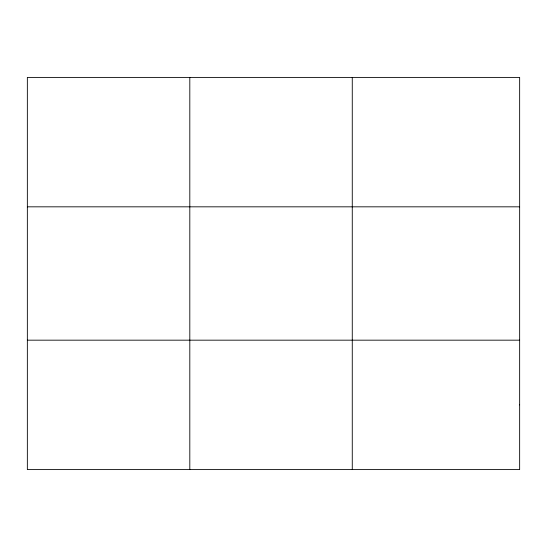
<?xml version="1.0" encoding="UTF-8"?>
<svg xmlns="http://www.w3.org/2000/svg" width="547" height="547" viewBox="0 0 547 547"><rect width="100%" height="100%" fill="white"/><g stroke="black" fill="none" stroke-linecap="round" stroke-linejoin="round"><path stroke-width="0.82" d="M189.809 77.407L189.809 469.593M352.268 77.407L352.268 469.593M27.35 206.828L519.65 206.828M27.35 340.172L519.65 340.172M519.65 404.883L519.65 469.593L27.35 469.593L27.35 77.407L519.65 77.407L519.65 404.883"/></g></svg>
